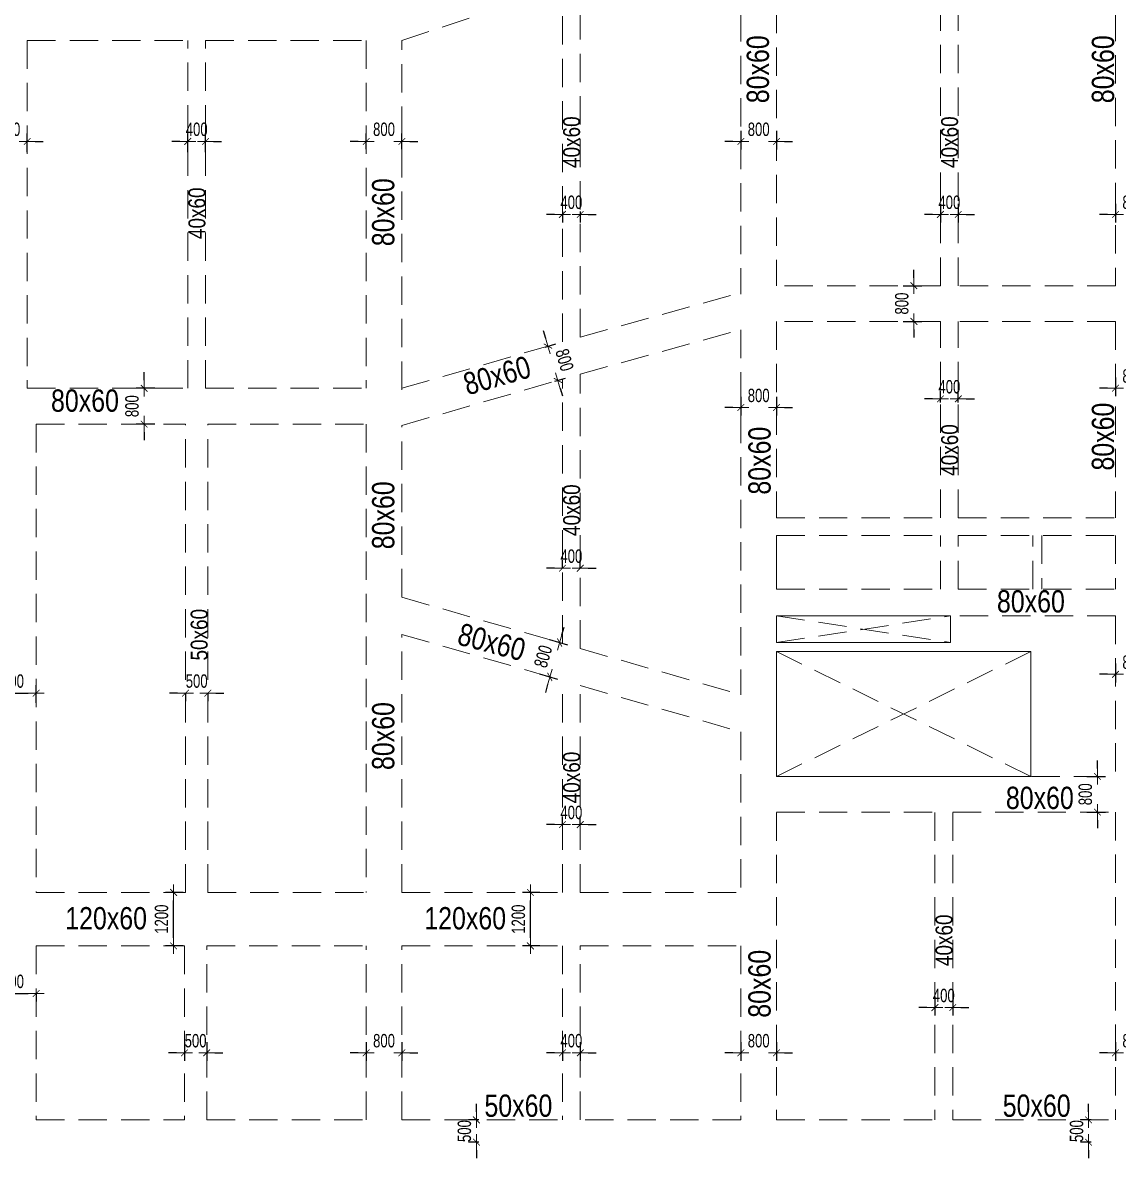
# Model space of a CAD drawing. Header units: millimetres. Extents: x 40 to 217000, y 40 to 90716.
# Drawn here: x 89299 to 113862, y 40 to 25496 of the extents above; entities that cross this region are included whole.
import ezdxf
from ezdxf.enums import TextEntityAlignment as Align

# ---------------------------------------------------------------- set-up
doc = ezdxf.new("R2010")
doc.units = ezdxf.units.MM
doc.header["$MEASUREMENT"] = 0
doc.header["$PDMODE"] = 1
doc.linetypes.add('DASHED2', pattern=[9.525, 6.35, -3.175])
doc.linetypes.add('HIDDEN2', pattern=[4.7625, 3.175, -1.5875])
doc.layers.get('Defpoints').update_dxf_attribs({"lineweight": 9})
doc.layers.add('Kich thuoc dam diml', color=230, linetype='Continuous', plot=False)
doc.layers.add('NDC. KT Dam', color=42, linetype='Continuous')
for name, color, linetype, lineweight in [('NDC_S_BEAM', 3, 'HIDDEN2', 20), ('NDC_S_DIM', 1, 'Continuous', 15), ('NDC_S_OPENING', 9, 'DASHED2', 13), ('NDC_S_SLAB', 2, 'Continuous', 20)]:
    doc.layers.add(name, color=color, linetype=linetype, lineweight=lineweight)
doc.styles.add('ARIAL', font='arial.ttf', dxfattribs={"width": 0.8})
doc.styles.add('NDC_DIM', font='', dxfattribs={"width": 0.75})
doc.styles.get('NDC_DIM').set_extended_font_data('Dotum')
doc.dimstyles.new('NDC_dim_100', dxfattribs={"dimscale": 120, "dimtxt": 2.5, "dimasz": 1.5, "dimexe": 1.5, "dimexo": 2.5, "dimgap": 1, "dimtad": 1, "dimdec": 0, "dimzin": 0, "dimdsep": 46, "dimtxsty": 'NDC_DIM', "dimblk": 'DIMMARK', "dimcen": 0.09, "dimdle": 1.2, "dimclrd": 1, "dimclre": 1, "dimclrt": 3, "dimadec": 0, "dimazin": 0, "dimtfac": 1, "dimtdec": 0, "dimtix": 1, "dimtofl": 0, "dimtmove": 0, "dimatfit": 3, "dimfxl": 0, "dimtolj": 1, "dimtzin": 0, "dimarcsym": 0})

# ---------------------------------------------------------------- blocks, each defined once
blk = doc.blocks.new('DIMMARK')
at = {"layer": 'NDC_S_DIM', "color": 1}
blk.add_line((-1.5, 0), (1, 0), dxfattribs=at)
at = {"layer": 'NDC_S_DIM', "color": 2, "const_width": 0.1}
blk.add_lwpolyline([(-0.42, -0.42), (0.42, 0.42)], dxfattribs=at)
blk = doc.blocks.new('*D1174')
at = {"layer": 'Defpoints', "color": 0, "transparency": 16777216}
for p in [(89600, 10466), (88400, 9952), (89600, 9952)]:
    blk.add_point(p, dxfattribs=at)
at = {"layer": 'Kich thuoc dam diml', "color": 1, "lineweight": -2, "transparency": 16777216}
for p, q in [((88400, 10252), (88400, 10646)), ((88580, 10466), (89420, 10466)), ((89600, 10252), (89600, 10646))]:
    blk.add_line(p, q, dxfattribs=at)
at = {"layer": 'Kich thuoc dam diml', "color": 1, "lineweight": -2, "transparency": 16777216, "xscale": 180, "yscale": 180, "zscale": 180, "rotation": 180}
blk.add_blockref('DIMMARK', (88400, 10466), dxfattribs=at)
at = {"layer": 'Kich thuoc dam diml', "color": 1, "lineweight": -2, "transparency": 16777216, "xscale": 180, "yscale": 180, "zscale": 180}
blk.add_blockref('DIMMARK', (89600, 10466), dxfattribs=at)
at = {"layer": 'Kich thuoc dam diml', "color": 3, "transparency": 16777216, "insert": (89000, 10736), "char_height": 300, "attachment_point": 5, "style": 'NDC_DIM'}
blk.add_mtext('\\A1;1200', dxfattribs=at)
blk = doc.blocks.new('*D1193')
at = {"layer": 'Defpoints', "color": 0, "transparency": 16777216}
for p in [(92950, 10585), (93450, 10585), (93450, 10466)]:
    blk.add_point(p, dxfattribs=at)
at = {"layer": 'Kich thuoc dam diml', "color": 1, "lineweight": -2, "transparency": 16777216}
for p, q in [((92770, 10466), (92590, 10466)), ((92950, 10466), (92950, 10286)), ((93450, 10466), (93450, 10286)), ((93630, 10466), (93810, 10466))]:
    blk.add_line(p, q, dxfattribs=at)
at = {"layer": 'Kich thuoc dam diml', "color": 1, "lineweight": -2, "transparency": 16777216, "xscale": 180, "yscale": 180, "zscale": 180}
blk.add_blockref('DIMMARK', (92950, 10466), dxfattribs=at)
at = {"layer": 'Kich thuoc dam diml', "color": 1, "lineweight": -2, "transparency": 16777216, "xscale": 180, "yscale": 180, "zscale": 180, "rotation": 180}
blk.add_blockref('DIMMARK', (93450, 10466), dxfattribs=at)
at = {"layer": 'Kich thuoc dam diml', "color": 3, "transparency": 16777216, "insert": (93200, 10736), "char_height": 300, "attachment_point": 5, "style": 'NDC_DIM'}
blk.add_mtext('\\A1;500', dxfattribs=at)
blk = doc.blocks.new('*D1194')
at = {"layer": 'Defpoints', "color": 0, "transparency": 16777216}
for p in [(92682, 6000), (93195, 6000), (93195, 4800)]:
    blk.add_point(p, dxfattribs=at)
at = {"layer": 'Kich thuoc dam diml', "color": 1, "lineweight": -2, "transparency": 16777216}
for p, q in [((92895, 6000), (92502, 6000)), ((92682, 4980), (92682, 5820)), ((92895, 4800), (92502, 4800))]:
    blk.add_line(p, q, dxfattribs=at)
at = {"layer": 'Kich thuoc dam diml', "color": 1, "lineweight": -2, "transparency": 16777216, "xscale": 180, "yscale": 180, "zscale": 180}
for p, rotation in [((92682, 6000), 90), ((92682, 4800), 270)]:
    blk.add_blockref('DIMMARK', p, dxfattribs=dict(at, rotation=rotation))
at = {"layer": 'Kich thuoc dam diml', "color": 3, "transparency": 16777216, "insert": (92412, 5400), "char_height": 300, "attachment_point": 5, "rotation": 90, "style": 'NDC_DIM'}
blk.add_mtext('\\A1;1200', dxfattribs=at)
blk = doc.blocks.new('*D1195')
at = {"layer": 'Defpoints', "color": 0, "transparency": 16777216}
for p in [(100683, 6000), (101197, 6000), (101197, 4800)]:
    blk.add_point(p, dxfattribs=at)
at = {"layer": 'Kich thuoc dam diml', "color": 1, "lineweight": -2, "transparency": 16777216}
for p, q in [((100897, 6000), (100503, 6000)), ((100683, 4980), (100683, 5820)), ((100897, 4800), (100503, 4800))]:
    blk.add_line(p, q, dxfattribs=at)
at = {"layer": 'Kich thuoc dam diml', "color": 1, "lineweight": -2, "transparency": 16777216, "xscale": 180, "yscale": 180, "zscale": 180}
for p, rotation in [((100683, 6000), 90), ((100683, 4800), 270)]:
    blk.add_blockref('DIMMARK', p, dxfattribs=dict(at, rotation=rotation))
at = {"layer": 'Kich thuoc dam diml', "color": 3, "transparency": 16777216, "insert": (100413, 5400), "char_height": 300, "attachment_point": 5, "rotation": 90, "style": 'NDC_DIM'}
blk.add_mtext('\\A1;1200', dxfattribs=at)
blk = doc.blocks.new('*D1511')
at = {"layer": 'Defpoints', "color": 0, "transparency": 16777216}
for p in [(89400, 22835), (88600, 21954), (89400, 21954)]:
    blk.add_point(p, dxfattribs=at)
at = {"layer": 'Kich thuoc dam diml', "color": 1, "lineweight": -2, "transparency": 16777216}
for p, q in [((88600, 22595), (88600, 23015)), ((89400, 22595), (89400, 23015)), ((88420, 22835), (88240, 22835)), ((89580, 22835), (89760, 22835))]:
    blk.add_line(p, q, dxfattribs=at)
at = {"layer": 'Kich thuoc dam diml', "color": 1, "lineweight": -2, "transparency": 16777216, "xscale": 180, "yscale": 180, "zscale": 180}
blk.add_blockref('DIMMARK', (88600, 22835), dxfattribs=at)
at = {"layer": 'Kich thuoc dam diml', "color": 1, "lineweight": -2, "transparency": 16777216, "xscale": 180, "yscale": 180, "zscale": 180, "rotation": 180}
blk.add_blockref('DIMMARK', (89400, 22835), dxfattribs=at)
at = {"layer": 'Kich thuoc dam diml', "color": 3, "transparency": 16777216, "insert": (89000, 23105), "char_height": 300, "attachment_point": 5, "style": 'NDC_DIM'}
blk.add_mtext('\\A1;800', dxfattribs=at)
blk = doc.blocks.new('*D1512')
at = {"layer": 'Defpoints', "color": 0, "transparency": 16777216}
for p in [(93400, 22835), (93000, 22136), (93400, 22136)]:
    blk.add_point(p, dxfattribs=at)
at = {"layer": 'Kich thuoc dam diml', "color": 1, "lineweight": -2, "transparency": 16777216}
for p, q in [((93000, 22595), (93000, 23015)), ((93400, 22595), (93400, 23015)), ((92820, 22835), (92640, 22835)), ((93580, 22835), (93760, 22835))]:
    blk.add_line(p, q, dxfattribs=at)
at = {"layer": 'Kich thuoc dam diml', "color": 1, "lineweight": -2, "transparency": 16777216, "xscale": 180, "yscale": 180, "zscale": 180}
blk.add_blockref('DIMMARK', (93000, 22835), dxfattribs=at)
at = {"layer": 'Kich thuoc dam diml', "color": 1, "lineweight": -2, "transparency": 16777216, "xscale": 180, "yscale": 180, "zscale": 180, "rotation": 180}
blk.add_blockref('DIMMARK', (93400, 22835), dxfattribs=at)
at = {"layer": 'Kich thuoc dam diml', "color": 3, "transparency": 16777216, "insert": (93200, 23105), "char_height": 300, "attachment_point": 5, "style": 'NDC_DIM'}
blk.add_mtext('\\A1;400', dxfattribs=at)
blk = doc.blocks.new('*D1513')
at = {"layer": 'Defpoints', "color": 0, "transparency": 16777216}
for p in [(97800, 22835), (97000, 22360), (97800, 22360)]:
    blk.add_point(p, dxfattribs=at)
at = {"layer": 'Kich thuoc dam diml', "color": 1, "lineweight": -2, "transparency": 16777216}
for p, q in [((97000, 22660), (97000, 23015)), ((97800, 22660), (97800, 23015)), ((96820, 22835), (96640, 22835)), ((97980, 22835), (98160, 22835))]:
    blk.add_line(p, q, dxfattribs=at)
at = {"layer": 'Kich thuoc dam diml', "color": 1, "lineweight": -2, "transparency": 16777216, "xscale": 180, "yscale": 180, "zscale": 180}
blk.add_blockref('DIMMARK', (97000, 22835), dxfattribs=at)
at = {"layer": 'Kich thuoc dam diml', "color": 1, "lineweight": -2, "transparency": 16777216, "xscale": 180, "yscale": 180, "zscale": 180, "rotation": 180}
blk.add_blockref('DIMMARK', (97800, 22835), dxfattribs=at)
at = {"layer": 'Kich thuoc dam diml', "color": 3, "transparency": 16777216, "insert": (97400, 23105), "char_height": 300, "attachment_point": 5, "style": 'NDC_DIM'}
blk.add_mtext('\\A1;800', dxfattribs=at)
blk = doc.blocks.new('*D1514')
at = {"layer": 'Defpoints', "color": 0, "transparency": 16777216}
for p in [(101400, 21563), (101800, 21563), (101800, 21199)]:
    blk.add_point(p, dxfattribs=at)
at = {"layer": 'Kich thuoc dam diml', "color": 1, "lineweight": -2, "transparency": 16777216}
for p, q in [((101220, 21199), (101040, 21199)), ((101400, 21263), (101400, 21019)), ((101800, 21263), (101800, 21019)), ((101980, 21199), (102160, 21199))]:
    blk.add_line(p, q, dxfattribs=at)
at = {"layer": 'Kich thuoc dam diml', "color": 1, "lineweight": -2, "transparency": 16777216, "xscale": 180, "yscale": 180, "zscale": 180}
blk.add_blockref('DIMMARK', (101400, 21199), dxfattribs=at)
at = {"layer": 'Kich thuoc dam diml', "color": 1, "lineweight": -2, "transparency": 16777216, "xscale": 180, "yscale": 180, "zscale": 180, "rotation": 180}
blk.add_blockref('DIMMARK', (101800, 21199), dxfattribs=at)
at = {"layer": 'Kich thuoc dam diml', "color": 3, "transparency": 16777216, "insert": (101600, 21469), "char_height": 300, "attachment_point": 5, "style": 'NDC_DIM'}
blk.add_mtext('\\A1;400', dxfattribs=at)
blk = doc.blocks.new('*D1515')
at = {"layer": 'Defpoints', "color": 0, "transparency": 16777216}
for p in [(105400, 23512), (106200, 23512), (106200, 22835)]:
    blk.add_point(p, dxfattribs=at)
at = {"layer": 'Kich thuoc dam diml', "color": 1, "lineweight": -2, "transparency": 16777216}
for p, q in [((105400, 23075), (105400, 22655)), ((106200, 23075), (106200, 22655)), ((105220, 22835), (105040, 22835)), ((106380, 22835), (106560, 22835))]:
    blk.add_line(p, q, dxfattribs=at)
at = {"layer": 'Kich thuoc dam diml', "color": 1, "lineweight": -2, "transparency": 16777216, "xscale": 180, "yscale": 180, "zscale": 180}
blk.add_blockref('DIMMARK', (105400, 22835), dxfattribs=at)
at = {"layer": 'Kich thuoc dam diml', "color": 1, "lineweight": -2, "transparency": 16777216, "xscale": 180, "yscale": 180, "zscale": 180, "rotation": 180}
blk.add_blockref('DIMMARK', (106200, 22835), dxfattribs=at)
at = {"layer": 'Kich thuoc dam diml', "color": 3, "transparency": 16777216, "insert": (105800, 23105), "char_height": 300, "attachment_point": 5, "style": 'NDC_DIM'}
blk.add_mtext('\\A1;800', dxfattribs=at)
blk = doc.blocks.new('*D1516')
at = {"layer": 'Defpoints', "color": 0, "transparency": 16777216}
for p in [(109875, 23700), (110275, 23700), (110275, 21199)]:
    blk.add_point(p, dxfattribs=at)
at = {"layer": 'Kich thuoc dam diml', "color": 1, "lineweight": -2, "transparency": 16777216}
for p, q in [((109875, 21439), (109875, 21019)), ((110275, 21439), (110275, 21019)), ((109695, 21199), (109515, 21199)), ((110455, 21199), (110635, 21199))]:
    blk.add_line(p, q, dxfattribs=at)
at = {"layer": 'Kich thuoc dam diml', "color": 1, "lineweight": -2, "transparency": 16777216, "xscale": 180, "yscale": 180, "zscale": 180}
blk.add_blockref('DIMMARK', (109875, 21199), dxfattribs=at)
at = {"layer": 'Kich thuoc dam diml', "color": 1, "lineweight": -2, "transparency": 16777216, "xscale": 180, "yscale": 180, "zscale": 180, "rotation": 180}
blk.add_blockref('DIMMARK', (110275, 21199), dxfattribs=at)
at = {"layer": 'Kich thuoc dam diml', "color": 3, "transparency": 16777216, "insert": (110075, 21469), "char_height": 300, "attachment_point": 5, "style": 'NDC_DIM'}
blk.add_mtext('\\A1;400', dxfattribs=at)
blk = doc.blocks.new('*D1517')
at = {"layer": 'Defpoints', "color": 0, "transparency": 16777216}
for p in [(113800, 23453), (114600, 23453), (114600, 21199)]:
    blk.add_point(p, dxfattribs=at)
at = {"layer": 'Kich thuoc dam diml', "color": 1, "lineweight": -2, "transparency": 16777216}
for p, q in [((113800, 21439), (113800, 21019)), ((114600, 21439), (114600, 21019)), ((113620, 21199), (113440, 21199)), ((114780, 21199), (114960, 21199))]:
    blk.add_line(p, q, dxfattribs=at)
at = {"layer": 'Kich thuoc dam diml', "color": 1, "lineweight": -2, "transparency": 16777216, "xscale": 180, "yscale": 180, "zscale": 180}
blk.add_blockref('DIMMARK', (113800, 21199), dxfattribs=at)
at = {"layer": 'Kich thuoc dam diml', "color": 1, "lineweight": -2, "transparency": 16777216, "xscale": 180, "yscale": 180, "zscale": 180, "rotation": 180}
blk.add_blockref('DIMMARK', (114600, 21199), dxfattribs=at)
at = {"layer": 'Kich thuoc dam diml', "color": 3, "transparency": 16777216, "insert": (114200, 21469), "char_height": 300, "attachment_point": 5, "style": 'NDC_DIM'}
blk.add_mtext('\\A1;800', dxfattribs=at)
blk = doc.blocks.new('*D1540')
at = {"layer": 'Defpoints', "color": 0, "transparency": 16777216}
for p in [(92925, 3286), (93425, 3286), (93425, 2404)]:
    blk.add_point(p, dxfattribs=at)
at = {"layer": 'Kich thuoc dam diml', "color": 1, "lineweight": -2, "transparency": 16777216}
for p, q in [((92925, 2644), (92925, 2224)), ((93425, 2644), (93425, 2224)), ((92745, 2404), (92565, 2404)), ((93605, 2404), (93785, 2404))]:
    blk.add_line(p, q, dxfattribs=at)
at = {"layer": 'Kich thuoc dam diml', "color": 1, "lineweight": -2, "transparency": 16777216, "xscale": 180, "yscale": 180, "zscale": 180}
blk.add_blockref('DIMMARK', (92925, 2404), dxfattribs=at)
at = {"layer": 'Kich thuoc dam diml', "color": 1, "lineweight": -2, "transparency": 16777216, "xscale": 180, "yscale": 180, "zscale": 180, "rotation": 180}
blk.add_blockref('DIMMARK', (93425, 2404), dxfattribs=at)
at = {"layer": 'Kich thuoc dam diml', "color": 3, "transparency": 16777216, "insert": (93175, 2674), "char_height": 300, "attachment_point": 5, "style": 'NDC_DIM'}
blk.add_mtext('\\A1;500', dxfattribs=at)
blk = doc.blocks.new('*D1541')
at = {"layer": 'Defpoints', "color": 0, "transparency": 16777216}
for p in [(101800, 3343), (101400, 3286), (101800, 2404)]:
    blk.add_point(p, dxfattribs=at)
at = {"layer": 'Kich thuoc dam diml', "color": 1, "lineweight": -2, "transparency": 16777216}
for p, q in [((101400, 2644), (101400, 2224)), ((101800, 2644), (101800, 2224)), ((101220, 2404), (101040, 2404)), ((101980, 2404), (102160, 2404))]:
    blk.add_line(p, q, dxfattribs=at)
at = {"layer": 'Kich thuoc dam diml', "color": 1, "lineweight": -2, "transparency": 16777216, "xscale": 180, "yscale": 180, "zscale": 180}
blk.add_blockref('DIMMARK', (101400, 2404), dxfattribs=at)
at = {"layer": 'Kich thuoc dam diml', "color": 1, "lineweight": -2, "transparency": 16777216, "xscale": 180, "yscale": 180, "zscale": 180, "rotation": 180}
blk.add_blockref('DIMMARK', (101800, 2404), dxfattribs=at)
at = {"layer": 'Kich thuoc dam diml', "color": 3, "transparency": 16777216, "insert": (101600, 2674), "char_height": 300, "attachment_point": 5, "style": 'NDC_DIM'}
blk.add_mtext('\\A1;400', dxfattribs=at)
blk = doc.blocks.new('*D1542')
at = {"layer": 'Defpoints', "color": 0, "transparency": 16777216}
for p in [(110150, 4357), (109750, 4299), (110150, 3418)]:
    blk.add_point(p, dxfattribs=at)
at = {"layer": 'Kich thuoc dam diml', "color": 1, "lineweight": -2, "transparency": 16777216}
for p, q in [((109750, 3658), (109750, 3238)), ((110150, 3658), (110150, 3238)), ((109570, 3418), (109390, 3418)), ((110330, 3418), (110510, 3418))]:
    blk.add_line(p, q, dxfattribs=at)
at = {"layer": 'Kich thuoc dam diml', "color": 1, "lineweight": -2, "transparency": 16777216, "xscale": 180, "yscale": 180, "zscale": 180}
blk.add_blockref('DIMMARK', (109750, 3418), dxfattribs=at)
at = {"layer": 'Kich thuoc dam diml', "color": 1, "lineweight": -2, "transparency": 16777216, "xscale": 180, "yscale": 180, "zscale": 180, "rotation": 180}
blk.add_blockref('DIMMARK', (110150, 3418), dxfattribs=at)
at = {"layer": 'Kich thuoc dam diml', "color": 3, "transparency": 16777216, "insert": (109950, 3688), "char_height": 300, "attachment_point": 5, "style": 'NDC_DIM'}
blk.add_mtext('\\A1;400', dxfattribs=at)
blk = doc.blocks.new('*D1550')
at = {"layer": 'Defpoints', "color": 0, "transparency": 16777216}
for p in [(88400, 3983), (89600, 3983), (89600, 3734)]:
    blk.add_point(p, dxfattribs=at)
at = {"layer": 'Kich thuoc dam diml', "color": 1, "lineweight": -2, "transparency": 16777216}
for p, q in [((88400, 3734), (88400, 3554)), ((88580, 3734), (89420, 3734)), ((89600, 3734), (89600, 3554))]:
    blk.add_line(p, q, dxfattribs=at)
at = {"layer": 'Kich thuoc dam diml', "color": 1, "lineweight": -2, "transparency": 16777216, "xscale": 180, "yscale": 180, "zscale": 180, "rotation": 180}
blk.add_blockref('DIMMARK', (88400, 3734), dxfattribs=at)
at = {"layer": 'Kich thuoc dam diml', "color": 1, "lineweight": -2, "transparency": 16777216, "xscale": 180, "yscale": 180, "zscale": 180}
blk.add_blockref('DIMMARK', (89600, 3734), dxfattribs=at)
at = {"layer": 'Kich thuoc dam diml', "color": 3, "transparency": 16777216, "insert": (89000, 4004), "char_height": 300, "attachment_point": 5, "style": 'NDC_DIM'}
blk.add_mtext('\\A1;1200', dxfattribs=at)
blk = doc.blocks.new('*D1551')
at = {"layer": 'Defpoints', "color": 0, "transparency": 16777216}
for p in [(97000, 3857), (97800, 3857), (97800, 2404)]:
    blk.add_point(p, dxfattribs=at)
at = {"layer": 'Kich thuoc dam diml', "color": 1, "lineweight": -2, "transparency": 16777216}
for p, q in [((97000, 2644), (97000, 2224)), ((97800, 2644), (97800, 2224)), ((96820, 2404), (96640, 2404)), ((97980, 2404), (98160, 2404))]:
    blk.add_line(p, q, dxfattribs=at)
at = {"layer": 'Kich thuoc dam diml', "color": 1, "lineweight": -2, "transparency": 16777216, "xscale": 180, "yscale": 180, "zscale": 180}
blk.add_blockref('DIMMARK', (97000, 2404), dxfattribs=at)
at = {"layer": 'Kich thuoc dam diml', "color": 1, "lineweight": -2, "transparency": 16777216, "xscale": 180, "yscale": 180, "zscale": 180, "rotation": 180}
blk.add_blockref('DIMMARK', (97800, 2404), dxfattribs=at)
at = {"layer": 'Kich thuoc dam diml', "color": 3, "transparency": 16777216, "insert": (97400, 2674), "char_height": 300, "attachment_point": 5, "style": 'NDC_DIM'}
blk.add_mtext('\\A1;800', dxfattribs=at)
blk = doc.blocks.new('*D1552')
at = {"layer": 'Defpoints', "color": 0, "transparency": 16777216}
for p in [(105400, 2969), (106200, 2969), (106200, 2404)]:
    blk.add_point(p, dxfattribs=at)
at = {"layer": 'Kich thuoc dam diml', "color": 1, "lineweight": -2, "transparency": 16777216}
for p, q in [((105400, 2644), (105400, 2224)), ((106200, 2644), (106200, 2224)), ((105220, 2404), (105040, 2404)), ((106380, 2404), (106560, 2404))]:
    blk.add_line(p, q, dxfattribs=at)
at = {"layer": 'Kich thuoc dam diml', "color": 1, "lineweight": -2, "transparency": 16777216, "xscale": 180, "yscale": 180, "zscale": 180}
blk.add_blockref('DIMMARK', (105400, 2404), dxfattribs=at)
at = {"layer": 'Kich thuoc dam diml', "color": 1, "lineweight": -2, "transparency": 16777216, "xscale": 180, "yscale": 180, "zscale": 180, "rotation": 180}
blk.add_blockref('DIMMARK', (106200, 2404), dxfattribs=at)
at = {"layer": 'Kich thuoc dam diml', "color": 3, "transparency": 16777216, "insert": (105800, 2674), "char_height": 300, "attachment_point": 5, "style": 'NDC_DIM'}
blk.add_mtext('\\A1;800', dxfattribs=at)
blk = doc.blocks.new('*D1553')
at = {"layer": 'Defpoints', "color": 0, "transparency": 16777216}
for p in [(113800, 3051), (114600, 3051), (114600, 2404)]:
    blk.add_point(p, dxfattribs=at)
at = {"layer": 'Kich thuoc dam diml', "color": 1, "lineweight": -2, "transparency": 16777216}
for p, q in [((113800, 2644), (113800, 2224)), ((114600, 2644), (114600, 2224)), ((113620, 2404), (113440, 2404)), ((114780, 2404), (114960, 2404))]:
    blk.add_line(p, q, dxfattribs=at)
at = {"layer": 'Kich thuoc dam diml', "color": 1, "lineweight": -2, "transparency": 16777216, "xscale": 180, "yscale": 180, "zscale": 180}
blk.add_blockref('DIMMARK', (113800, 2404), dxfattribs=at)
at = {"layer": 'Kich thuoc dam diml', "color": 1, "lineweight": -2, "transparency": 16777216, "xscale": 180, "yscale": 180, "zscale": 180, "rotation": 180}
blk.add_blockref('DIMMARK', (114600, 2404), dxfattribs=at)
at = {"layer": 'Kich thuoc dam diml', "color": 3, "transparency": 16777216, "insert": (114200, 2674), "char_height": 300, "attachment_point": 5, "style": 'NDC_DIM'}
blk.add_mtext('\\A1;800', dxfattribs=at)
blk = doc.blocks.new('*D1559')
at = {"layer": 'Defpoints', "color": 0, "transparency": 16777216}
for p in [(99473, 900), (99828, 900), (99828, 400)]:
    blk.add_point(p, dxfattribs=at)
at = {"layer": 'Kich thuoc dam diml', "color": 1, "lineweight": -2, "transparency": 16777216}
for p, q in [((99473, 1080), (99473, 1260)), ((99528, 900), (99293, 900)), ((99528, 400), (99293, 400)), ((99473, 220), (99473, 40))]:
    blk.add_line(p, q, dxfattribs=at)
at = {"layer": 'Kich thuoc dam diml', "color": 1, "lineweight": -2, "transparency": 16777216, "xscale": 180, "yscale": 180, "zscale": 180}
for p, rotation in [((99473, 900), 270), ((99473, 400), 90)]:
    blk.add_blockref('DIMMARK', p, dxfattribs=dict(at, rotation=rotation))
at = {"layer": 'Kich thuoc dam diml', "color": 3, "transparency": 16777216, "insert": (99203, 650), "char_height": 300, "attachment_point": 5, "rotation": 90, "style": 'NDC_DIM'}
blk.add_mtext('\\A1;500', dxfattribs=at)
blk = doc.blocks.new('*D1560')
at = {"layer": 'Defpoints', "color": 0, "transparency": 16777216}
for p in [(113198, 900), (113552, 900), (113552, 400)]:
    blk.add_point(p, dxfattribs=at)
at = {"layer": 'Kich thuoc dam diml', "color": 1, "lineweight": -2, "transparency": 16777216}
for p, q in [((113198, 1080), (113198, 1260)), ((113252, 900), (113018, 900)), ((113252, 400), (113018, 400)), ((113198, 220), (113198, 40))]:
    blk.add_line(p, q, dxfattribs=at)
at = {"layer": 'Kich thuoc dam diml', "color": 1, "lineweight": -2, "transparency": 16777216, "xscale": 180, "yscale": 180, "zscale": 180}
for p, rotation in [((113198, 900), 270), ((113198, 400), 90)]:
    blk.add_blockref('DIMMARK', p, dxfattribs=dict(at, rotation=rotation))
at = {"layer": 'Kich thuoc dam diml', "color": 3, "transparency": 16777216, "insert": (112928, 650), "char_height": 300, "attachment_point": 5, "rotation": 90, "style": 'NDC_DIM'}
blk.add_mtext('\\A1;500', dxfattribs=at)
blk = doc.blocks.new('*D1571')
at = {"layer": 'Defpoints', "color": 0, "transparency": 16777216}
for p in [(92021, 17300), (93182, 17300), (93182, 16500)]:
    blk.add_point(p, dxfattribs=at)
at = {"layer": 'Kich thuoc dam diml', "color": 1, "lineweight": -2, "transparency": 16777216}
for p, q in [((92021, 17480), (92021, 17660)), ((92261, 17300), (91841, 17300)), ((92261, 16500), (91841, 16500)), ((92021, 16320), (92021, 16140))]:
    blk.add_line(p, q, dxfattribs=at)
at = {"layer": 'Kich thuoc dam diml', "color": 1, "lineweight": -2, "transparency": 16777216, "xscale": 180, "yscale": 180, "zscale": 180}
for p, rotation in [((92021, 17300), 270), ((92021, 16500), 90)]:
    blk.add_blockref('DIMMARK', p, dxfattribs=dict(at, rotation=rotation))
at = {"layer": 'Kich thuoc dam diml', "color": 3, "transparency": 16777216, "insert": (91751, 16900), "char_height": 300, "attachment_point": 5, "rotation": 90, "style": 'NDC_DIM'}
blk.add_mtext('\\A1;800', dxfattribs=at)
blk = doc.blocks.new('*D1572')
at = {"layer": 'Defpoints', "color": 0, "transparency": 16777216}
for p in [(100722, 18143), (100944, 17375), (101298, 17477)]:
    blk.add_point(p, dxfattribs=at)
at = {"layer": 'Kich thuoc dam diml', "color": 1, "lineweight": -2, "transparency": 16777216}
for p, q in [((101026, 18419), (100977, 18591)), ((101010, 18226), (101249, 18295)), ((101232, 17458), (101471, 17527)), ((101348, 17304), (101398, 17131))]:
    blk.add_line(p, q, dxfattribs=at)
at = {"layer": 'Kich thuoc dam diml', "color": 1, "lineweight": -2, "transparency": 16777216, "xscale": 180, "yscale": 180, "zscale": 180}
for p, rotation in [((101076, 18246), 286.0986708690173), ((101298, 17477), 106.0986708690173)]:
    blk.add_blockref('DIMMARK', p, dxfattribs=dict(at, rotation=rotation))
at = {"layer": 'Kich thuoc dam diml', "color": 3, "transparency": 16777216, "insert": (101447, 17936), "char_height": 300, "attachment_point": 5, "rotation": 286.0987, "style": 'NDC_DIM'}
blk.add_mtext('\\A1;800', dxfattribs=at)
blk = doc.blocks.new('*D1579')
at = {"layer": 'Defpoints', "color": 0, "transparency": 16777216}
for p in [(112443, 8600), (113394, 8600), (112443, 7800)]:
    blk.add_point(p, dxfattribs=at)
at = {"layer": 'Kich thuoc dam diml', "color": 1, "lineweight": -2, "transparency": 16777216}
for p, q in [((113394, 8780), (113394, 8960)), ((113154, 8600), (113574, 8600)), ((113154, 7800), (113574, 7800)), ((113394, 7620), (113394, 7440))]:
    blk.add_line(p, q, dxfattribs=at)
at = {"layer": 'Kich thuoc dam diml', "color": 1, "lineweight": -2, "transparency": 16777216, "xscale": 180, "yscale": 180, "zscale": 180}
for p, rotation in [((113394, 8600), 270), ((113394, 7800), 90)]:
    blk.add_blockref('DIMMARK', p, dxfattribs=dict(at, rotation=rotation))
at = {"layer": 'Kich thuoc dam diml', "color": 3, "transparency": 16777216, "insert": (113124, 8200), "char_height": 300, "attachment_point": 5, "rotation": 90, "style": 'NDC_DIM'}
blk.add_mtext('\\A1;800', dxfattribs=at)
blk = doc.blocks.new('*D1580')
at = {"layer": 'Defpoints', "color": 0, "transparency": 16777216}
for p in [(100364, 11880), (101338, 11600), (100143, 11111)]:
    blk.add_point(p, dxfattribs=at)
at = {"layer": 'Kich thuoc dam diml', "color": 1, "lineweight": -2, "transparency": 16777216}
for p, q in [((101388, 11773), (101438, 11946)), ((101107, 11667), (101511, 11551)), ((100886, 10898), (101290, 10782)), ((101067, 10658), (101018, 10485))]:
    blk.add_line(p, q, dxfattribs=at)
at = {"layer": 'Kich thuoc dam diml', "color": 1, "lineweight": -2, "transparency": 16777216, "xscale": 180, "yscale": 180, "zscale": 180}
for p, rotation in [((101338, 11600), 253.9592237489479), ((101117, 10831), 73.95922374894796)]:
    blk.add_blockref('DIMMARK', p, dxfattribs=dict(at, rotation=rotation))
at = {"layer": 'Kich thuoc dam diml', "color": 3, "transparency": 16777216, "insert": (100968, 11290), "char_height": 300, "attachment_point": 5, "rotation": 73.9592, "style": 'NDC_DIM'}
blk.add_mtext('\\A1;800', dxfattribs=at)
blk = doc.blocks.new('*D1581')
at = {"layer": 'Defpoints', "color": 0, "transparency": 16777216}
for p in [(108420, 19600), (109279, 19600), (108420, 18800)]:
    blk.add_point(p, dxfattribs=at)
at = {"layer": 'Kich thuoc dam diml', "color": 1, "lineweight": -2, "transparency": 16777216}
for p, q in [((109279, 19780), (109279, 19960)), ((109039, 19600), (109459, 19600)), ((109039, 18800), (109459, 18800)), ((109279, 18620), (109279, 18440))]:
    blk.add_line(p, q, dxfattribs=at)
at = {"layer": 'Kich thuoc dam diml', "color": 1, "lineweight": -2, "transparency": 16777216, "xscale": 180, "yscale": 180, "zscale": 180}
for p, rotation in [((109279, 19600), 270), ((109279, 18800), 90)]:
    blk.add_blockref('DIMMARK', p, dxfattribs=dict(at, rotation=rotation))
at = {"layer": 'Kich thuoc dam diml', "color": 3, "transparency": 16777216, "insert": (109009, 19200), "char_height": 300, "attachment_point": 5, "rotation": 90, "style": 'NDC_DIM'}
blk.add_mtext('\\A1;800', dxfattribs=at)
blk = doc.blocks.new('*D1476')
at = {"layer": 'Defpoints', "color": 0, "transparency": 16777216}
for p in [(101800, 7521), (101400, 7343), (101800, 7343)]:
    blk.add_point(p, dxfattribs=at)
at = {"layer": 'Kich thuoc dam diml', "color": 1, "lineweight": -2, "transparency": 16777216}
for p, q in [((101400, 7521), (101400, 7701)), ((101800, 7521), (101800, 7701)), ((101220, 7521), (101040, 7521)), ((101980, 7521), (102160, 7521))]:
    blk.add_line(p, q, dxfattribs=at)
at = {"layer": 'Kich thuoc dam diml', "color": 1, "lineweight": -2, "transparency": 16777216, "xscale": 180, "yscale": 180, "zscale": 180}
blk.add_blockref('DIMMARK', (101400, 7521), dxfattribs=at)
at = {"layer": 'Kich thuoc dam diml', "color": 1, "lineweight": -2, "transparency": 16777216, "xscale": 180, "yscale": 180, "zscale": 180, "rotation": 180}
blk.add_blockref('DIMMARK', (101800, 7521), dxfattribs=at)
at = {"layer": 'Kich thuoc dam diml', "color": 3, "transparency": 16777216, "insert": (101600, 7791), "char_height": 300, "attachment_point": 5, "style": 'NDC_DIM'}
blk.add_mtext('\\A1;400', dxfattribs=at)
blk = doc.blocks.new('*D1477')
at = {"layer": 'Defpoints', "color": 0, "transparency": 16777216}
for p in [(101800, 13266), (101400, 13087), (101800, 13087)]:
    blk.add_point(p, dxfattribs=at)
at = {"layer": 'Kich thuoc dam diml', "color": 1, "lineweight": -2, "transparency": 16777216}
for p, q in [((101220, 13266), (101040, 13266)), ((101400, 13266), (101400, 13446)), ((101800, 13266), (101800, 13446)), ((101980, 13266), (102160, 13266))]:
    blk.add_line(p, q, dxfattribs=at)
at = {"layer": 'Kich thuoc dam diml', "color": 1, "lineweight": -2, "transparency": 16777216, "xscale": 180, "yscale": 180, "zscale": 180}
blk.add_blockref('DIMMARK', (101400, 13266), dxfattribs=at)
at = {"layer": 'Kich thuoc dam diml', "color": 1, "lineweight": -2, "transparency": 16777216, "xscale": 180, "yscale": 180, "zscale": 180, "rotation": 180}
blk.add_blockref('DIMMARK', (101800, 13266), dxfattribs=at)
at = {"layer": 'Kich thuoc dam diml', "color": 3, "transparency": 16777216, "insert": (101600, 13536), "char_height": 300, "attachment_point": 5, "style": 'NDC_DIM'}
blk.add_mtext('\\A1;400', dxfattribs=at)
blk = doc.blocks.new('*D1494')
at = {"layer": 'Defpoints', "color": 0, "transparency": 16777216}
for p in [(105400, 17434), (106200, 17434), (106200, 16869)]:
    blk.add_point(p, dxfattribs=at)
at = {"layer": 'Kich thuoc dam diml', "color": 1, "lineweight": -2, "transparency": 16777216}
for p, q in [((105400, 17109), (105400, 16689)), ((106200, 17109), (106200, 16689)), ((105220, 16869), (105040, 16869)), ((106380, 16869), (106560, 16869))]:
    blk.add_line(p, q, dxfattribs=at)
at = {"layer": 'Kich thuoc dam diml', "color": 1, "lineweight": -2, "transparency": 16777216, "xscale": 180, "yscale": 180, "zscale": 180}
blk.add_blockref('DIMMARK', (105400, 16869), dxfattribs=at)
at = {"layer": 'Kich thuoc dam diml', "color": 1, "lineweight": -2, "transparency": 16777216, "xscale": 180, "yscale": 180, "zscale": 180, "rotation": 180}
blk.add_blockref('DIMMARK', (106200, 16869), dxfattribs=at)
at = {"layer": 'Kich thuoc dam diml', "color": 3, "transparency": 16777216, "insert": (105800, 17139), "char_height": 300, "attachment_point": 5, "style": 'NDC_DIM'}
blk.add_mtext('\\A1;800', dxfattribs=at)
blk = doc.blocks.new('*D1225')
at = {"layer": 'Defpoints', "color": 0, "transparency": 16777216}
for p in [(110275, 17064), (109875, 16684), (110275, 16684)]:
    blk.add_point(p, dxfattribs=at)
at = {"layer": 'Kich thuoc dam diml', "color": 1, "lineweight": -2, "transparency": 16777216}
for p, q in [((109695, 17064), (109515, 17064)), ((109875, 16984), (109875, 17244)), ((110275, 16984), (110275, 17244)), ((110455, 17064), (110635, 17064))]:
    blk.add_line(p, q, dxfattribs=at)
at = {"layer": 'Kich thuoc dam diml', "color": 1, "lineweight": -2, "transparency": 16777216, "xscale": 180, "yscale": 180, "zscale": 180}
blk.add_blockref('DIMMARK', (109875, 17064), dxfattribs=at)
at = {"layer": 'Kich thuoc dam diml', "color": 1, "lineweight": -2, "transparency": 16777216, "xscale": 180, "yscale": 180, "zscale": 180, "rotation": 180}
blk.add_blockref('DIMMARK', (110275, 17064), dxfattribs=at)
at = {"layer": 'Kich thuoc dam diml', "color": 3, "transparency": 16777216, "insert": (110075, 17334), "char_height": 300, "attachment_point": 5, "style": 'NDC_DIM'}
blk.add_mtext('\\A1;400', dxfattribs=at)
blk = doc.blocks.new('*D1232')
at = {"layer": 'Defpoints', "color": 0, "transparency": 16777216}
for p in [(113800, 11535), (114600, 11535), (114600, 10889)]:
    blk.add_point(p, dxfattribs=at)
at = {"layer": 'Kich thuoc dam diml', "color": 1, "lineweight": -2, "transparency": 16777216}
for p, q in [((113800, 11129), (113800, 10709)), ((114600, 11129), (114600, 10709)), ((113620, 10889), (113440, 10889)), ((114780, 10889), (114960, 10889))]:
    blk.add_line(p, q, dxfattribs=at)
at = {"layer": 'Kich thuoc dam diml', "color": 1, "lineweight": -2, "transparency": 16777216, "xscale": 180, "yscale": 180, "zscale": 180}
blk.add_blockref('DIMMARK', (113800, 10889), dxfattribs=at)
at = {"layer": 'Kich thuoc dam diml', "color": 1, "lineweight": -2, "transparency": 16777216, "xscale": 180, "yscale": 180, "zscale": 180, "rotation": 180}
blk.add_blockref('DIMMARK', (114600, 10889), dxfattribs=at)
at = {"layer": 'Kich thuoc dam diml', "color": 3, "transparency": 16777216, "insert": (114200, 11159), "char_height": 300, "attachment_point": 5, "style": 'NDC_DIM'}
blk.add_mtext('\\A1;800', dxfattribs=at)
blk = doc.blocks.new('*D1233')
at = {"layer": 'Defpoints', "color": 0, "transparency": 16777216}
for p in [(113800, 17950), (114600, 17950), (114600, 17304)]:
    blk.add_point(p, dxfattribs=at)
at = {"layer": 'Kich thuoc dam diml', "color": 1, "lineweight": -2, "transparency": 16777216}
for p, q in [((113800, 17544), (113800, 17124)), ((114600, 17544), (114600, 17124)), ((113620, 17304), (113440, 17304)), ((114780, 17304), (114960, 17304))]:
    blk.add_line(p, q, dxfattribs=at)
at = {"layer": 'Kich thuoc dam diml', "color": 1, "lineweight": -2, "transparency": 16777216, "xscale": 180, "yscale": 180, "zscale": 180}
blk.add_blockref('DIMMARK', (113800, 17304), dxfattribs=at)
at = {"layer": 'Kich thuoc dam diml', "color": 1, "lineweight": -2, "transparency": 16777216, "xscale": 180, "yscale": 180, "zscale": 180, "rotation": 180}
blk.add_blockref('DIMMARK', (114600, 17304), dxfattribs=at)
at = {"layer": 'Kich thuoc dam diml', "color": 3, "transparency": 16777216, "insert": (114200, 17574), "char_height": 300, "attachment_point": 5, "style": 'NDC_DIM'}
blk.add_mtext('\\A1;800', dxfattribs=at)

msp = doc.modelspace()

# ---------------------------------------------------------------- linework, layer by layer
at = {"layer": 'NDC_S_BEAM', "ltscale": 200}
for p, q in [((109875, 19600), (109875, 27800)), ((110275, 19600), (110275, 27800)), ((97800, 25100), (105400.1, 27612.3)), ((105400.1, 27612.3), (105400.1, 19411.2)), ((101400, 18339), (101400, 26286.4)), ((101800, 18448.5), (101800, 26419)), ((89400, 25100), (93000, 25100)), ((93000, 17300), (93000, 25100)), ((93400, 25100), (97000, 25100)), ((93400, 17300), (93400, 25100)), ((97800, 17267.3), (97800, 25100)), ((101800, 18448.5), (105400.1, 19444)), ((109875, 19600), (106200, 19600)), ((113800, 19600), (110275, 19600)), ((109875, 18800), (106199.9, 18800)), ((109875, 14400), (109875, 18800)), ((113800, 18800), (110275, 18800)), ((110275, 14400), (110275, 18800)), ((113800, 18800), (113800, 14400)), ((97800, 17300), (101400, 18339)), ((101800, 11467.5), (101800, 17618.5)), ((97800, 16467.3), (101400, 17506.3)), ((101400, 11582.5), (101400, 17506.3)), ((89400, 17300), (93000, 17300)), ((93400, 17300), (97000, 17300)), ((89600, 16500), (92950, 16500)), ((92950, 6000), (92950, 16500)), ((93450, 16500), (97000, 16500)), ((93450, 6000), (93450, 16500)), ((97800, 12617.5), (97800, 16467.3)), ((106199.9, 14400), (109875, 14400)), ((110275, 14400), (113800, 14400)), ((106200, 14000), (109875, 14000)), ((109875, 12800), (109875, 14000)), ((110275, 12800), (110275, 14000)), ((110275, 14000), (113800, 14000)), ((111950, 12800), (111950, 14000)), ((112150, 14000), (112150, 12800)), ((113800, 14000), (113800, 12800)), ((106200, 12800), (109875, 12800)), ((110275, 12800), (113800, 12800)), ((97800, 12617.5), (101400, 11582.5)), ((113800, 12200), (110300, 12200)), ((113800, 12200), (113800, 8595)), ((97800, 6000), (97800, 11785.1)), ((97800, 11785.1), (101400, 10750.1)), ((101800, 11467.5), (105400, 10432.4)), ((101400, 6000), (101400, 10750.1)), ((101800, 6000), (101800, 10635.1)), ((101800, 10635.1), (105400, 9600)), ((106199.9, 8600), (113800, 8600)), ((106199.9, 7800), (109749.9, 7800)), ((109749.9, 7795), (109749.9, 900)), ((110149.9, 7800), (113800, 7800)), ((110149.9, 7795), (110149.9, 900)), ((113800, 7800), (113800, 900)), ((89600, 6000), (92950, 6000)), ((93450, 6000), (97000, 6000)), ((97800, 6000), (101400, 6000)), ((101800, 6000), (105400, 6000)), ((93425, 900), (97000, 900)), ((97800, 900), (101400, 900)), ((106199.9, 900), (109749.9, 900)), ((110149.9, 900), (113800, 900))]:
    msp.add_line(p, q, dxfattribs=at)
at = {"layer": 'NDC_S_BEAM'}
msp.add_line((106200, 12800), (106200, 14000), dxfattribs=at)
at = {"layer": 'NDC_S_BEAM', "ltscale": 200}
for points in [[(113800, 38100), (113800, 19600)], [(106200, 27800), (106200, 19600)], [(89400, 25100), (89400, 17300)], [(97000, 25100), (97000, 17300)], [(101800, 17618.5), (105399.9, 18613.9), (105399.9, 10432.4)], [(106199.9, 18800), (106199.9, 14400)], [(89600, 16500), (89600, 6000)], [(97000, 16500), (97000, 6000)], [(105399.9, 9600), (105399.9, 6000)], [(106199.9, 7795), (106199.9, 900)], [(89600, 4800), (89600, 900), (92925, 900)], [(89600, 4800), (92925, 4800), (92925, 900)], [(93425, 900), (93425, 4800), (97000, 4800)], [(97000, 900), (97000, 900), (97000, 4800)], [(97800, 900), (97800, 900), (97800, 4800)], [(97800, 4800), (101400, 4800), (101400, 900)], [(101800, 900), (101800, 4800), (105400, 4800), (105400, 900), (101800, 900)]]:
    msp.add_lwpolyline(points, dxfattribs=at)
at = {"layer": 'NDC_S_OPENING', "ltscale": 100}
for p, q in [((106200, 11600.5), (110100, 12200)), ((106200, 12200), (110100, 11600.5)), ((111900, 11400), (106200, 8600)), ((106200, 11400), (111900, 8600))]:
    msp.add_line(p, q, dxfattribs=at)
at = {"layer": 'NDC_S_SLAB'}
for points in [[(110100, 12200), (106200, 12200), (106200, 11600.5), (110100, 11600.5)], [(106200, 11400), (111900, 11400), (111900, 8600), (106200, 8600)]]:
    msp.add_lwpolyline(points, close=True, dxfattribs=at)

# ---------------------------------------------------------------- texts
at = {"layer": 'NDC. KT Dam', "style": 'ARIAL', "width": 0.8}
for s, height, rotation, p in [('80x60', 500, 90, (105781, 24452.5)), ('80x60', 500, 90, (113518.2, 24452.5)), ('40x60', 380, 90, (101605, 22817.6)), ('40x60', 380, 90, (110080, 22817.6)), ('80x60', 500, 90, (97381, 21247.5)), ('40x60', 380, 90, (93205, 21224.3)), ('80x60', 500, 16.09867, (99934.3, 17590.6)), ('80x60', 500, 90, (113518.2, 16217.6)), ('80x60', 500, 90, (105818, 15678.6)), ('40x60', 380, 90, (110080, 15917.2)), ('80x60', 500, 90, (97381, 14453.8)), ('40x60', 380, 90, (101605, 14568.5)), ('50x60', 380, 90, (93255, 11777.1)), ('80x60', 500, 345.32361, (99814.9, 11614.9)), ('80x60', 500, 90, (97381, 9504.9)), ('40x60', 380, 90, (101605, 8576.3)), ('40x60', 380, 90, (109955, 4927.1)), ('80x60', 500, 90, (105818, 3952))]:
    msp.add_text(s, height=height, rotation=rotation, dxfattribs=at).set_placement(p, align=Align.MIDDLE_CENTER)
for s, p in [('80x60', (90695.2, 17024.9)), ('80x60', (111903.4, 12524.9)), ('80x60', (112103.8, 8119.4)), ('120x60', (91169.6, 5421)), ('120x60', (99219.8, 5421)), ('50x60', (100412.8, 1219.6)), ('50x60', (112032.9, 1219.6))]:
    msp.add_text(s, height=500, dxfattribs=at).set_placement(p, align=Align.MIDDLE_CENTER)

# ---------------------------------------------------------------- dimensions: what is measured, and where the dimension line sits
at = {"layer": 'Kich thuoc dam diml'}
for base, p1, p2, picture, middle in [((110275, 21198.7), (109875, 23700), (110275, 23700), '*D1516', (110075, 21468.7)), ((106200, 22834.8), (105400.1, 23511.8), (106200, 23511.8), '*D1515', (105800.1, 23104.8)), ((114600, 21198.7), (113800, 23452.9), (114600, 23452.9), '*D1517', (114200, 21468.7)), ((89400, 22834.8), (88600, 21954.1), (89400, 21954.1), '*D1511', (89000, 23104.8)), ((93400, 22834.8), (93000, 22135.9), (93400, 22135.9), '*D1512', (93200, 23104.8)), ((97800, 22834.8), (97000, 22359.8), (97800, 22359.8), '*D1513', (97400, 23104.8)), ((101800, 21198.7), (101400, 21562.6), (101800, 21562.6), '*D1514', (101600, 21468.7)), ((114600, 17303.6), (113800, 17950.4), (114600, 17950.4), '*D1233', (114200, 17573.6)), ((106199.9, 16869.5), (105400, 17434.4), (106199.9, 17434.4), '*D1494', (105799.9, 17139.5)), ((110275, 17064.1), (109875, 16684.3), (110275, 16684.3), '*D1225', (110075, 17334.1)), ((101800, 13265.6), (101400, 13087.1), (101800, 13087.1), '*D1477', (101600, 13535.6)), ((114600, 10888.7), (113800, 11535.5), (114600, 11535.5), '*D1232', (114200, 11158.7)), ((101800, 7521.3), (101400, 7342.8), (101800, 7342.8), '*D1476', (101600, 7791.3)), ((110149.9, 3417.7), (109749.9, 4299.4), (110149.9, 4356.5), '*D1542', (109949.9, 3687.7)), ((89600, 3734.5), (88400, 3983.4), (89600, 3983.4), '*D1550', (89000, 4004.5)), ((97800, 2404.4), (97000, 3856.6), (97800, 3856.6), '*D1551', (97400, 2674.4)), ((101800, 2404.4), (101400, 3286.1), (101800, 3343.2), '*D1541', (101600, 2674.4)), ((93425, 2404.4), (92925, 3286.1), (93425, 3286.1), '*D1540', (93175, 2674.4)), ((106199.9, 2404.4), (105400, 2969.3), (106199.9, 2969.3), '*D1552', (105799.9, 2674.4)), ((114600, 2404.4), (113800, 3051.3), (114600, 3051.3), '*D1553', (114200, 2674.4))]:
    dim = msp.add_linear_dim(base=base, p1=p1, p2=p2, dimstyle='NDC_dim_100', override={"dimfxl": 2}, dxfattribs=at)
    dim.commit()
    dim.dimension.update_dxf_attribs({"geometry": picture, "text_midpoint": middle})
for base, p1, p2, picture, middle in [((109278.6, 19600), (108419.5, 18800), (108419.5, 19600), '*D1581', (109008.6, 19200)), ((92021.1, 17300), (93182.2, 16500), (93182.2, 17300), '*D1571', (91751.1, 16900)), ((113393.7, 8600), (112442.6, 7800), (112442.6, 8600), '*D1579', (113123.7, 8200)), ((99473.5, 900), (99828.2, 400), (99828.2, 900), '*D1559', (99203.5, 650)), ((113197.7, 900), (113552.4, 400), (113552.4, 900), '*D1560', (112927.7, 650))]:
    dim = msp.add_linear_dim(base=base, p1=p1, p2=p2, angle=90, dimstyle='NDC_dim_100', override={"dimfxl": 2}, dxfattribs=at)
    dim.commit()
    dim.dimension.update_dxf_attribs({"geometry": picture, "text_midpoint": middle})
for p1, p2, distance, picture, middle in [((100721.8, 18143.3), (100943.6, 17374.6), 369, '*D1572', (101446.7, 17936.1)), ((100143.1, 11111.4), (100364.1, 11880.3), -1013.4, '*D1580', (100968.1, 11290.5))]:
    dim = msp.add_aligned_dim(p1=p1, p2=p2, distance=distance, dimstyle='NDC_dim_100', override={"dimfxl": 2}, dxfattribs=at)
    dim.commit()
    dim.dimension.update_dxf_attribs({"geometry": picture, "text_midpoint": middle})
for base, p1, p2, picture, middle in [((89600, 10465.8), (88400.1, 9952), (89600, 9952), '*D1174', (89000, 10735.8)), ((93450, 10465.8), (92950, 10585.1), (93450, 10585.1), '*D1193', (93200, 10735.8))]:
    dim = msp.add_linear_dim(base=base, p1=p1, p2=p2, dimstyle='NDC_dim_100', dxfattribs=at)
    dim.commit()
    dim.dimension.update_dxf_attribs({"geometry": picture, "text_midpoint": middle})
for base, p1, p2, picture, middle in [((92681.6, 6000), (93195.4, 4800.1), (93195.4, 6000), '*D1194', (92411.6, 5400)), ((100682.9, 6000), (101196.7, 4800.1), (101196.7, 6000), '*D1195', (100412.9, 5400))]:
    dim = msp.add_linear_dim(base=base, p1=p1, p2=p2, angle=90, dimstyle='NDC_dim_100', dxfattribs=at)
    dim.commit()
    dim.dimension.update_dxf_attribs({"geometry": picture, "text_midpoint": middle})

doc.saveas('drawing.dxf')
